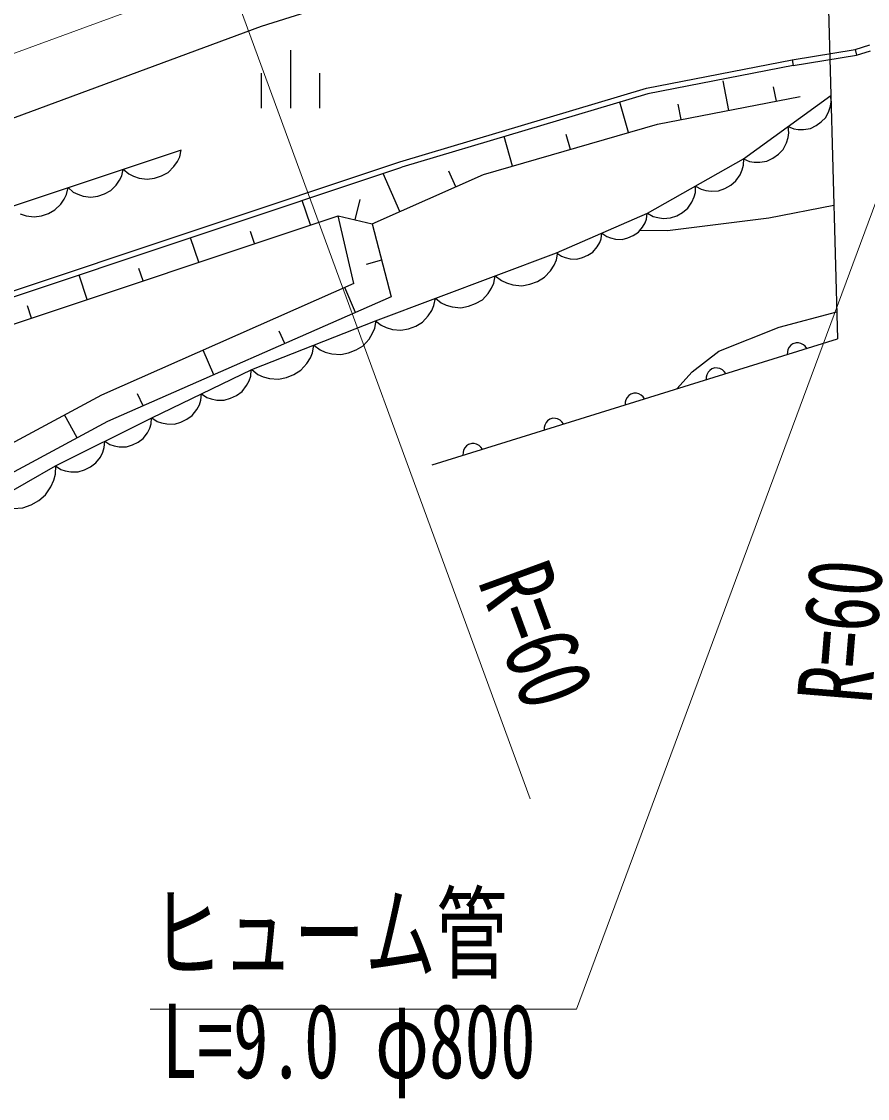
# Model space of a CAD drawing. Units: millimetres, scale not verified. Extents: x 40000 to 680000, y 20000 to 380000.
# Drawn here: x 534917 to 564016, y 276238 to 313280 of the extents above; entities that cross this region are included whole.
import ezdxf
from ezdxf.enums import TextEntityAlignment as Align

# ---------------------------------------------------------------- set-up
doc = ezdxf.new("R2010")
doc.units = ezdxf.units.MM
doc.header["$LTSCALE"] = 1000
doc.linetypes.add('CHAIN', pattern=[18.5, 12, -1.5, 3.5, -1.5])
for name, color, linetype, lineweight in [('M-BGD', 7, 'Continuous', 25), ('M-BMK', 2, 'CHAIN', 13), ('M-BMK-HTXT', 7, 'Continuous', 13), ('M-STR-HTXT', 7, 'Continuous', 13)]:
    doc.layers.add(name, color=color, linetype=linetype, lineweight=lineweight)
doc.styles.add('ＭＳ ゴシック', font='')
doc.styles.get('ＭＳ ゴシック').set_extended_font_data('MS Gothic')

msp = doc.modelspace()

# ---------------------------------------------------------------- linework, layer by layer
at = {"layer": 'M-BGD'}
for p, q in [((562646, 314596), (562988, 302366)), ((543175, 313122), (547508, 314489)), ((513258, 302059), (543175, 313122)), ((544165, 312301), (544165, 310301)), ((561430, 311960), (563590, 312319)), ((563590, 312319), (564102, 312481)), ((563590, 312319), (563637, 312124)), ((563637, 312124), (564117, 312276)), ((556411, 310992), (561430, 311960)), ((561430, 311960), (561465, 311764)), ((561465, 311764), (563637, 312124)), ((561465, 311764), (556459, 310797)), ((543165, 311501), (543165, 310301)), ((545165, 311501), (545165, 310301)), ((559247, 310226), (559049, 311242)), ((547933, 308459), (556411, 310992)), ((556459, 310797), (547993, 308269)), ((560884, 310545), (560789, 311035)), ((555795, 309460), (555492, 310508)), ((556791, 309747), (561703, 310705)), ((557610, 309907), (557507, 310433)), ((559754, 308556), (562754, 310732)), ((562744, 310369), (562768, 310520)), ((562768, 310520), (562750, 310729)), ((562580, 309983), (562691, 310197)), ((562691, 310197), (562744, 310369)), ((550812, 308022), (556791, 309747)), ((562055, 309602), (562251, 309700)), ((562251, 309700), (562426, 309827)), ((562426, 309827), (562580, 309983)), ((551808, 308309), (551516, 309321)), ((553801, 308884), (553653, 309400)), ((561287, 309292), (561312, 309451)), ((561312, 309451), (561293, 309672)), ((561293, 309672), (561486, 309589)), ((561486, 309589), (561637, 309565)), ((561637, 309565), (561817, 309563)), ((561817, 309563), (562055, 309602)), ((561113, 308884), (561230, 309110)), ((561230, 309110), (561287, 309292)), ((526744, 304317), (540381, 308853)), ((540278, 308465), (540358, 308624)), ((540358, 308624), (540411, 308863)), ((560559, 308482), (560766, 308585)), ((560766, 308585), (560951, 308719)), ((560951, 308719), (561113, 308884)), ((481150, 286149), (547933, 308459)), ((481214, 285959), (547993, 308269)), ((538367, 307972), (538418, 308200)), ((538418, 308200), (538604, 308041)), ((539959, 308093), (540158, 308292)), ((540158, 308292), (540278, 308465)), ((556450, 306687), (559754, 308556)), ((559710, 308181), (559753, 308337)), ((559753, 308337), (559758, 308558)), ((559754, 308556), (559958, 308469)), ((559958, 308469), (560118, 308444)), ((560118, 308444), (560308, 308441)), ((560308, 308441), (560559, 308482)), ((538291, 307821), (538367, 307972)), ((538604, 308041), (538763, 307961)), ((538763, 307961), (538962, 307894)), ((538962, 307894), (539241, 307854)), ((539241, 307854), (539494, 307894)), ((539494, 307894), (539733, 307973)), ((539733, 307973), (539959, 308093)), ((546976, 306322), (550812, 308022)), ((547935, 306747), (547355, 308056)), ((549853, 307597), (549613, 308139)), ((559491, 307796), (559633, 308007)), ((559633, 308007), (559710, 308181)), ((536466, 307330), (536520, 307569)), ((536520, 307569), (536697, 307417)), ((537772, 307353), (537987, 307467)), ((537987, 307467), (538177, 307656)), ((538177, 307656), (538291, 307821)), ((558099, 307401), (558104, 307623)), ((558104, 307623), (558297, 307513)), ((558297, 307513), (558453, 307470)), ((558453, 307470), (558641, 307446)), ((558641, 307446), (558896, 307459)), ((558896, 307459), (559113, 307538)), ((559113, 307538), (559311, 307650)), ((559311, 307650), (559491, 307796)), ((536267, 306998), (536387, 307170)), ((536387, 307170), (536466, 307330)), ((536697, 307417), (536849, 307341)), ((536849, 307341), (537038, 307277)), ((537038, 307277), (537304, 307239)), ((537304, 307239), (537544, 307277)), ((537544, 307277), (537772, 307353)), ((544854, 306283), (544572, 307126)), ((546395, 306463), (546562, 307155)), ((557979, 307072), (558056, 307246)), ((558056, 307246), (558099, 307401)), ((535842, 306679), (536068, 306799)), ((536068, 306799), (536267, 306998)), ((557657, 306715), (557837, 306860)), ((557837, 306860), (557979, 307072)), ((560619, 306524), (562859, 306961)), ((480560, 284816), (545813, 306603)), ((534872, 306666), (535071, 306600)), ((535071, 306600), (535350, 306560)), ((535350, 306560), (535603, 306600)), ((535603, 306600), (535842, 306679)), ((545813, 306603), (546976, 306322)), ((546351, 304270), (545813, 306603)), ((553324, 305328), (556450, 306687)), ((556280, 306205), (556364, 306353)), ((556364, 306353), (556417, 306487)), ((556417, 306487), (556443, 306684)), ((556450, 306687), (556643, 306578)), ((556643, 306578), (556799, 306535)), ((556799, 306535), (556987, 306510)), ((556987, 306510), (557242, 306523)), ((557140, 306089), (560619, 306524)), ((557242, 306523), (557459, 306602)), ((557459, 306602), (557657, 306715)), ((542935, 305642), (542794, 306063)), ((546976, 306322), (547628, 303811)), ((554858, 305809), (554884, 306006)), ((554884, 306006), (555045, 305891)), ((555960, 305918), (556134, 306030)), ((556134, 306030), (556280, 306205)), ((556166, 306107), (557140, 306089)), ((541015, 305001), (540734, 305844)), ((554721, 305527), (554805, 305675)), ((554805, 305675), (554858, 305809)), ((555045, 305891), (555179, 305838)), ((555179, 305838), (555345, 305798)), ((555345, 305798), (555572, 305786)), ((555572, 305786), (555773, 305836)), ((555773, 305836), (555960, 305918)), ((547091, 302991), (553324, 305328)), ((553317, 305080), (553366, 305344)), ((553324, 305328), (553486, 305213)), ((554214, 305159), (554401, 305240)), ((554401, 305240), (554574, 305352)), ((554574, 305352), (554721, 305527)), ((547302, 305067), (546767, 304928)), ((553113, 304708), (553236, 304902)), ((553236, 304902), (553317, 305080)), ((553486, 305213), (553620, 305160)), ((553620, 305160), (553785, 305121)), ((553785, 305121), (554013, 305108)), ((554013, 305108), (554214, 305159)), ((537177, 303719), (536896, 304561)), ((539096, 304360), (538956, 304781)), ((551165, 304284), (551212, 304536)), ((551212, 304536), (551422, 304369)), ((552903, 304482), (553113, 304708)), ((546351, 304270), (537667, 300433)), ((546409, 303275), (546033, 304130)), ((551088, 304114), (551165, 304284)), ((551422, 304369), (551599, 304288)), ((551599, 304288), (551820, 304224)), ((551820, 304224), (552127, 304191)), ((552127, 304191), (552402, 304245)), ((552402, 304245), (552660, 304342)), ((552660, 304342), (552903, 304482)), ((547628, 303811), (537878, 299522)), ((549105, 303511), (549151, 303764)), ((549151, 303764), (549352, 303604)), ((550769, 303712), (550970, 303928)), ((550970, 303928), (551088, 304114)), ((535258, 303079), (535117, 303499)), ((549028, 303341), (549105, 303511)), ((549352, 303604), (549522, 303527)), ((549522, 303527), (549733, 303465)), ((549733, 303465), (550027, 303434)), ((550027, 303434), (550290, 303485)), ((550290, 303485), (550537, 303578)), ((550537, 303578), (550769, 303712)), ((548708, 302940), (548909, 303156)), ((548909, 303156), (549028, 303341)), ((560979, 302772), (562962, 303296)), ((542835, 301306), (547091, 302991)), ((546992, 302556), (547069, 302735)), ((547069, 302735), (547113, 303000)), ((547091, 302991), (547292, 302831)), ((547292, 302831), (547462, 302754)), ((547462, 302754), (547673, 302692)), ((547673, 302692), (547967, 302661)), ((547967, 302661), (548229, 302713)), ((548229, 302713), (548477, 302806)), ((548477, 302806), (548708, 302940)), ((558908, 301948), (560979, 302772)), ((543971, 302203), (543784, 302628)), ((546666, 302130), (546872, 302360)), ((546872, 302360), (546992, 302556)), ((549041, 298036), (562988, 302366)), ((541534, 301130), (541162, 301977)), ((544931, 301888), (544974, 302153)), ((544974, 302153), (545187, 301990)), ((545187, 301990), (545366, 301912)), ((545366, 301912), (545588, 301852)), ((546169, 301884), (546426, 301986)), ((546426, 301986), (546666, 302130)), ((557983, 301236), (558908, 301948)), ((561260, 301918), (561259, 301829)), ((561280, 301997), (561260, 301918)), ((561326, 302085), (561280, 301997)), ((561380, 302145), (561326, 302085)), ((561452, 302197), (561380, 302145)), ((561559, 302230), (561452, 302197)), ((561648, 302229), (561559, 302230)), ((561727, 302209), (561648, 302229)), ((561815, 302163), (561727, 302209)), ((561876, 302109), (561815, 302163)), ((561927, 302037), (561876, 302109)), ((544733, 301513), (544853, 301709)), ((544853, 301709), (544931, 301888)), ((545588, 301852), (545896, 301825)), ((545896, 301825), (546169, 301884)), ((539395, 299650), (542835, 301306)), ((542799, 301078), (542820, 301298)), ((542835, 301306), (543048, 301143)), ((544287, 301139), (544527, 301283)), ((544527, 301283), (544733, 301513)), ((557463, 300651), (557983, 301236)), ((558537, 301219), (558491, 301131)), ((558591, 301280), (558537, 301219)), ((558663, 301331), (558591, 301280)), ((558770, 301364), (558663, 301331)), ((558859, 301363), (558770, 301364)), ((558938, 301343), (558859, 301363)), ((559025, 301297), (558938, 301343)), ((559086, 301243), (559025, 301297)), ((559138, 301171), (559086, 301243)), ((542658, 300757), (542746, 300926)), ((542746, 300926), (542799, 301078)), ((543048, 301143), (543227, 301065)), ((543227, 301065), (543449, 301005)), ((543449, 301005), (543757, 300978)), ((543757, 300978), (544030, 301037)), ((544030, 301037), (544287, 301139)), ((558471, 301052), (558469, 300963)), ((558491, 301131), (558471, 301052)), ((537667, 300433), (529023, 295771)), ((539097, 300058), (538911, 300479)), ((541087, 300254), (541107, 300474)), ((541107, 300474), (541292, 300353)), ((542108, 300323), (542313, 300422)), ((542313, 300422), (542502, 300555)), ((542502, 300555), (542658, 300757)), ((555874, 300465), (555802, 300414)), ((555981, 300498), (555874, 300465)), ((556069, 300497), (555981, 300498)), ((556149, 300477), (556069, 300497)), ((556236, 300431), (556149, 300477)), ((556297, 300377), (556236, 300431)), ((540946, 299933), (541034, 300101)), ((541034, 300101), (541087, 300254)), ((541292, 300353), (541445, 300299)), ((541445, 300299), (541631, 300262)), ((541631, 300262), (541886, 300259)), ((541886, 300259), (542108, 300323)), ((555682, 300186), (555680, 300097)), ((555701, 300265), (555682, 300186)), ((555747, 300353), (555701, 300265)), ((555802, 300414), (555747, 300353)), ((556349, 300305), (556297, 300377)), ((536826, 298956), (536399, 299749)), ((540601, 299598), (540790, 299731)), ((540790, 299731), (540946, 299933)), ((537878, 299522), (529465, 294991)), ((536082, 297994), (539395, 299650)), ((539328, 299294), (539376, 299439)), ((539376, 299439), (539392, 299649)), ((539395, 299650), (539580, 299528)), ((539580, 299528), (539732, 299475)), ((539732, 299475), (539919, 299438)), ((539919, 299438), (540174, 299434)), ((540174, 299434), (540396, 299499)), ((540396, 299499), (540601, 299598)), ((552893, 299320), (552891, 299231)), ((552912, 299399), (552893, 299320)), ((552958, 299487), (552912, 299399)), ((553013, 299548), (552958, 299487)), ((553085, 299599), (553013, 299548)), ((553192, 299632), (553085, 299599)), ((553280, 299631), (553192, 299632)), ((553359, 299611), (553280, 299631)), ((553447, 299565), (553359, 299611)), ((553508, 299511), (553447, 299565)), ((553560, 299439), (553508, 299511)), ((538925, 298811), (539102, 298940)), ((539102, 298940), (539247, 299133)), ((539247, 299133), (539328, 299294)), ((537714, 298470), (537765, 298623)), ((537765, 298623), (537782, 298844)), ((537782, 298844), (537959, 298731)), ((537959, 298731), (538104, 298683)), ((538104, 298683), (538281, 298650)), ((538281, 298650), (538522, 298650)), ((538522, 298650), (538732, 298715)), ((538732, 298715), (538925, 298811)), ((550169, 298621), (550123, 298533)), ((550223, 298682), (550169, 298621)), ((550295, 298733), (550223, 298682)), ((550402, 298767), (550295, 298733)), ((550491, 298765), (550402, 298767)), ((550570, 298745), (550491, 298765)), ((550658, 298699), (550570, 298745)), ((550719, 298645), (550658, 298699)), ((550770, 298573), (550719, 298645)), ((537476, 298096), (537629, 298300)), ((537629, 298300), (537714, 298470)), ((550104, 298454), (550102, 298365)), ((550123, 298533), (550104, 298454)), ((531834, 295574), (536082, 297994)), ((536082, 297994), (536269, 297875)), ((536086, 297709), (536092, 298000)), ((536269, 297875), (536422, 297824)), ((536864, 297790), (537085, 297858)), ((537085, 297858), (537289, 297960)), ((537289, 297960), (537476, 298096)), ((535930, 297275), (536030, 297504)), ((536030, 297504), (536086, 297709)), ((536422, 297824), (536609, 297790)), ((536609, 297790), (536864, 297790)), ((535744, 296996), (535930, 297275)), ((535247, 296655), (535508, 296804)), ((535508, 296804), (535744, 296996)), ((534627, 296532), (534962, 296550)), ((534962, 296550), (535247, 296655))]:
    msp.add_line(p, q, dxfattribs=at)
at = {"layer": 'M-BMK'}
msp.add_line((479720, 292027), (542015, 314884), dxfattribs=at)
at = {"layer": 'M-BMK-HTXT'}
msp.add_line((552413, 286545), (542015, 314884), dxfattribs=at)
at = {"layer": 'M-STR-HTXT'}
for p, q in [((566566, 313179), (554007, 279304)), ((554007, 279304), (539345, 279306))]:
    msp.add_line(p, q, dxfattribs=at)

# ---------------------------------------------------------------- texts
at = {"layer": 'M-BMK-HTXT', "style": 'ＭＳ ゴシック', "width": 0.7}
for rotation, p in [(290.093, (549873, 293773)), (85.293, (564915, 289713))]:
    msp.add_text('R=60', height=2566, rotation=rotation, dxfattribs=at).set_placement(p, align=Align.BOTTOM_LEFT)
at = {"layer": 'M-STR-HTXT', "style": 'ＭＳ ゴシック', "width": 0.7}
for s, p in [('ヒューム管', (539379, 279869)), ('L=9.0 φ800', (539746, 276167))]:
    msp.add_text(s, height=2566, rotation=359.993, dxfattribs=at).set_placement(p, align=Align.BOTTOM_LEFT)

doc.saveas('drawing.dxf')
